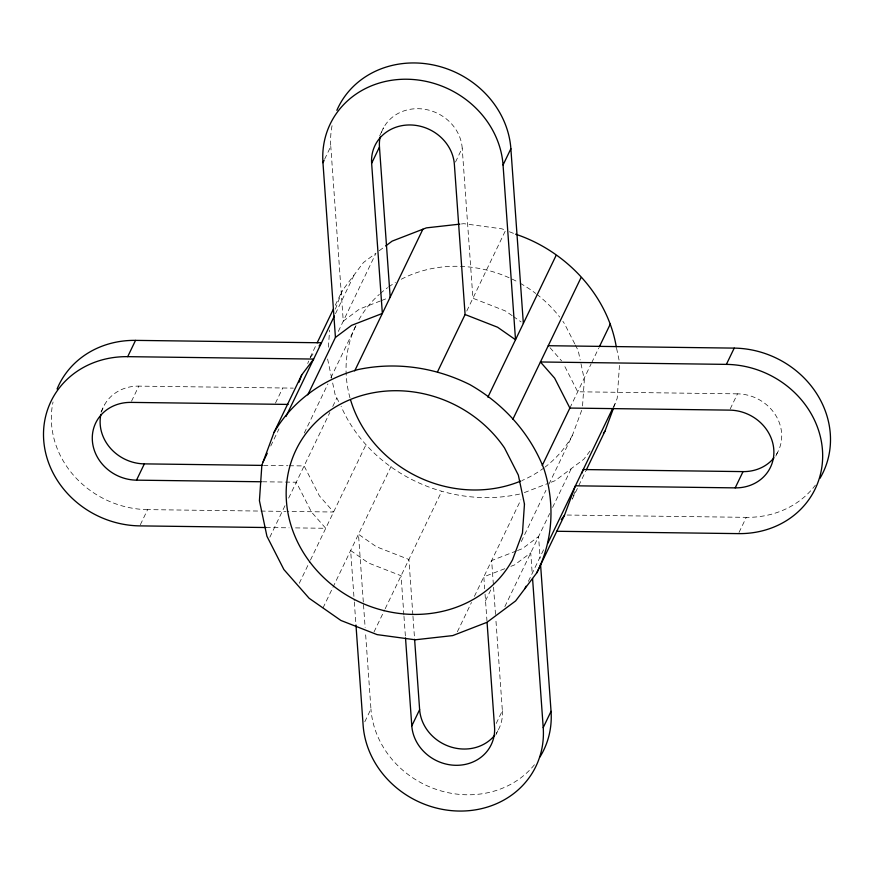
<?xml version="1.0" encoding="UTF-8"?>
<svg xmlns="http://www.w3.org/2000/svg" width="874" height="874" viewBox="0 0 874 874"><rect width="100%" height="100%" fill="white"/><g stroke="black" fill="none" stroke-linecap="round" stroke-linejoin="round"><path stroke-width="0.66" stroke-dasharray="4.37 3.28" d="M328.416 347.197L329.596 330.132M582.543 405.94L584.345 379.666L580.456 361.213M619.458 365.408L617.208 398.238L613.668 407.743M307.735 363.551L308.642 361.082M335.408 309.134L342.269 290.66L363.442 262.539L375.973 253.187L337.113 333.934M548.916 484.185L572.394 435.383L582.357 408.562M575.016 491.712L572.273 499.109L585.7 471.195M101.002 412.069L104.356 405.099M131.526 401.232L138.802 386.122L293.303 388.122M140.343 524.728L147.619 509.618L286.06 511.399M324.636 159.188L330.787 146.406A91.879 82.855 25.7 0 1 332.295 124.545M379.698 135.809L383.62 127.67M275.474 403.089L282.75 387.98M310.15 357.411L316.574 344.061M335.255 305.223L342.269 290.66M270.754 446.002L278.981 428.894M335.507 313.657L354.199 274.818M304.294 433.034L327.925 383.915M330.885 377.776L356.297 324.975M269.837 537.204L285.121 505.434M288.649 498.104L329.826 412.539M332.754 406.476L336.84 397.976M455.496 162.051L462.204 148.099A42.214 38.074 25.7 0 0 424.83 109.294A42.214 38.074 25.7 0 0 380.758 134.574M299.279 583.275L309.866 561.283M310.456 560.059L366.282 444.058M323.009 607.954L391.181 466.29M466.771 311.035L505.631 230.288L501.949 228.846L463.832 223.689L461.155 223.984M374.017 631.957L384.604 609.965M385.194 608.741L441.61 491.516M364.797 721.782L370.947 709L365.54 633.137M457.353 631.804L471.468 602.481M474.407 596.374L520.849 499.862M569.87 408.06L591.13 363.879M591.72 362.655L598.723 348.092M485.529 600.777L491.122 589.152M521.319 541.519L545.977 490.281M504.855 606.611L549.67 513.519M552.587 507.444L571.279 468.617M528.399 581.319L544.273 548.326M613.035 407.645L615.962 401.581M496.214 723.475L502.364 710.693L495.787 618.421M495.973 734.706L498.213 730.063M730.205 408.956L737.481 393.846A42.214 38.074 25.7 0 1 775.784 415.434A42.214 38.074 25.7 0 1 775.5 455.802M739.022 532.452L746.298 517.342A91.879 82.855 25.7 0 0 815.366 485.157M775.795 456.119L777.467 452.634M310.357 357.564L314.334 352.288M589.961 451.071L583.799 459.265L555.121 480.678L548.97 483.06M379.207 250.772L384.593 246.752M380.343 300.995L359.422 309.09L343.264 321.151L330.787 146.406M381.567 300.514L386.494 298.613M524.356 492.586L547.736 483.541M516.261 551.024L491.647 560.551L493.362 584.498M517.484 550.544L522.412 548.643L538.57 536.57L540.11 558.246M504.735 568.723L483.825 576.818L484.677 588.792M510.886 566.341L514.578 564.91L530.736 552.849L532.288 574.524M519.538 494.083C449.312 509.575 370.15 473.031 341.1 406.355M737.481 393.846L577.703 391.781L563.697 364.283M263.511 465.416L287.885 465.733M289.239 465.744L304.13 465.94L319.36 495.842L333.573 512.022L287.426 511.421M262.451 481.782L296.297 482.219L311.526 512.109L325.74 528.289L294.527 527.885M567.128 515.037L746.298 517.342M266.013 527.525L289.097 527.82M509.389 231.752L514.382 233.719M512.164 315.656L505.445 310.969L472.921 298.252L462.204 148.099M513.278 316.443L521.112 321.916M550.041 347.732L561.589 360.875M574.775 343.886L564.407 323.544A121.431 109.512 25.7 0 0 562.889 321.348M575.354 345.012L578.227 350.671L580.172 359.891M338.664 401.57L335.113 394.6L332.339 381.414M616.585 348.289L619.36 361.465M327.608 359.017L332.054 380.103M493.559 587.208L495.689 617.066M485.059 594.123L486.982 621.13M412.867 614.935L408.912 559.48L376.388 546.753L358.482 534.254L363.409 603.333M412.965 616.29L414.505 637.933M403.875 614.979L401.079 575.748L368.555 563.031L350.649 550.522L354.221 600.646M403.974 616.334L405.416 636.622M363.508 604.688L365.146 627.718M354.32 602L355.871 623.675M147.619 509.618A91.879 82.855 25.7 0 1 53.041 401.974M534.429 764.75A91.879 82.855 25.7 0 1 436.344 789.441A91.879 82.855 25.7 0 1 370.947 709M502.364 710.693A42.214 38.074 25.7 0 1 496.246 733.231M572.394 435.383A121.431 109.512 25.7 0 1 545.19 466.989M544.12 467.798A121.431 109.512 25.7 0 1 522.051 480.503M349.982 397.823A121.431 109.512 25.7 0 1 346.312 376.596M346.224 375.274A121.431 109.512 25.7 0 1 355.794 325.707M358.897 319.753A121.431 109.512 25.7 0 1 379.338 294.363M380.332 293.489A121.431 109.512 25.7 0 1 387.619 287.666M388.712 286.891A121.431 109.512 25.7 0 1 395.441 282.499M401.264 279.243A121.431 109.512 25.7 0 1 517.921 282.04M520.227 283.296A121.431 109.512 25.7 0 1 535.74 293.456M536.789 294.265A121.431 109.512 25.7 0 1 559.666 317.033M101.504 412.004A42.214 38.074 25.7 0 1 138.802 386.122"/><path stroke-width="1.31" d="M266.013 527.525L139.785 525.886A91.879 82.855 25.7 0 1 43.7 440.114A91.879 82.855 25.7 0 1 127.702 356.658L313.657 359.061L301.727 374.891L274.086 432.324L261.861 465.23L259.425 500.682L266.931 536.265L283.886 569.542L309.123 598.264L340.915 620.464L377.109 634.622L415.237 639.79L452.699 635.595L486.938 622.343L515.627 600.93L536.8 572.809L564.44 515.376L575.42 485.813L735.198 487.878A42.214 38.074 25.7 0 0 773.796 449.531A42.214 38.074 25.7 0 0 729.648 410.125L569.87 408.06L554.64 378.158L540.427 361.978L726.381 364.382A91.879 82.855 25.7 0 1 822.467 450.165A91.879 82.855 25.7 0 1 738.464 533.621L556.585 531.272M298.984 382.288L301.727 374.891M536.8 572.809C553.198 540.514 555.077 503.162 543.956 468.879C529.939 432.947 503.326 403.712 469.972 384.68C435.405 367.397 396.108 361.508 358.187 369.538C323.216 379.076 292.582 400.904 274.086 432.324M581.876 473.238L583.253 469.546L743.031 471.61A42.214 38.074 25.7 0 0 773.993 457.812M586.29 469.983L604.983 431.144L613.209 408.966M127.702 356.658L135.536 340.379L321.49 342.783L319.108 345.951M288.114 404.422L130.969 402.39A42.214 38.074 25.7 0 0 92.371 440.736A42.214 38.074 25.7 0 0 136.519 480.154L144.352 463.876L262.156 465.394M307.79 394.851L335.43 337.43L322.954 162.684L324.079 160.357M335.43 337.43L351.588 325.357L382.353 313.449L371.636 163.307L379.458 147.04A42.214 38.074 25.7 0 1 380.157 136.989M317.153 342.848L333.507 308.861M263.107 461.887L267.226 453.333M286.017 416.483L334.338 316.082M354.713 370.882L422.885 229.217M371.636 163.307A42.214 38.074 25.7 0 1 410.223 124.96A42.214 38.074 25.7 0 1 454.371 164.378L465.088 314.52L497.612 327.247L515.518 339.746L503.053 165L510.875 148.733A91.879 82.855 25.7 0 0 434.684 65.266A91.879 82.855 25.7 0 0 336.861 110.321M437.448 371.953L465.088 314.52M487.878 397.178L556.061 255.514M512.787 419.411L580.97 277.746M487.08 622.485L494.542 726.96A42.214 38.074 25.7 0 1 455.944 765.307A42.214 38.074 25.7 0 1 411.796 725.901L419.629 709.622L414.604 639.287M542.23 465.492L569.87 408.06M599.313 346.88L610.413 323.828M524.87 588.65L526.05 586.203M547.779 543.246L612.456 408.868M355.969 625.03L363.125 725.267A91.879 82.855 25.7 0 0 459.211 811.05A91.879 82.855 25.7 0 0 543.213 727.594L551.046 711.316L540.503 563.664M726.381 364.382L734.215 348.114A91.879 82.855 25.7 0 1 816.021 392.634A91.879 82.855 25.7 0 1 819.921 478.384M735.198 487.878L743.031 471.61M603.388 433.253L604.983 431.144M561.261 519.604L564.44 515.376M385.663 245.955L392.131 241.126L426.37 227.874L459.811 224.137M548.26 345.711L734.215 348.114M136.519 480.154L261.097 481.76M515.638 234.199C565.391 250.685 607.496 294.636 616.301 346.978M510.875 148.733L523.351 323.478M532.572 578.588L543.213 727.594M379.458 147.04L390.175 297.182M405.514 637.976L411.796 725.901M322.954 162.684A91.879 82.855 25.7 0 1 406.956 79.228A91.879 82.855 25.7 0 1 503.053 165M57.072 389.006A91.879 82.855 25.7 0 1 135.536 340.379M551.046 711.316A91.879 82.855 25.7 0 1 539.957 756.971M494.739 735.242A42.214 38.074 25.7 0 1 449.673 746.582A42.214 38.074 25.7 0 1 419.629 709.622M520.795 481.028A121.431 109.512 25.7 0 1 350.736 400.434M144.352 463.876A42.214 38.074 25.7 0 1 100.892 414.418M524.466 504.101L522.477 532.998L512.514 559.819A121.431 109.512 25.7 0 1 335.059 587.262A121.431 109.512 25.7 0 1 322.823 415.904A121.431 109.512 25.7 0 1 504.527 447.98L518.337 475.106L524.466 504.101"/></g></svg>
